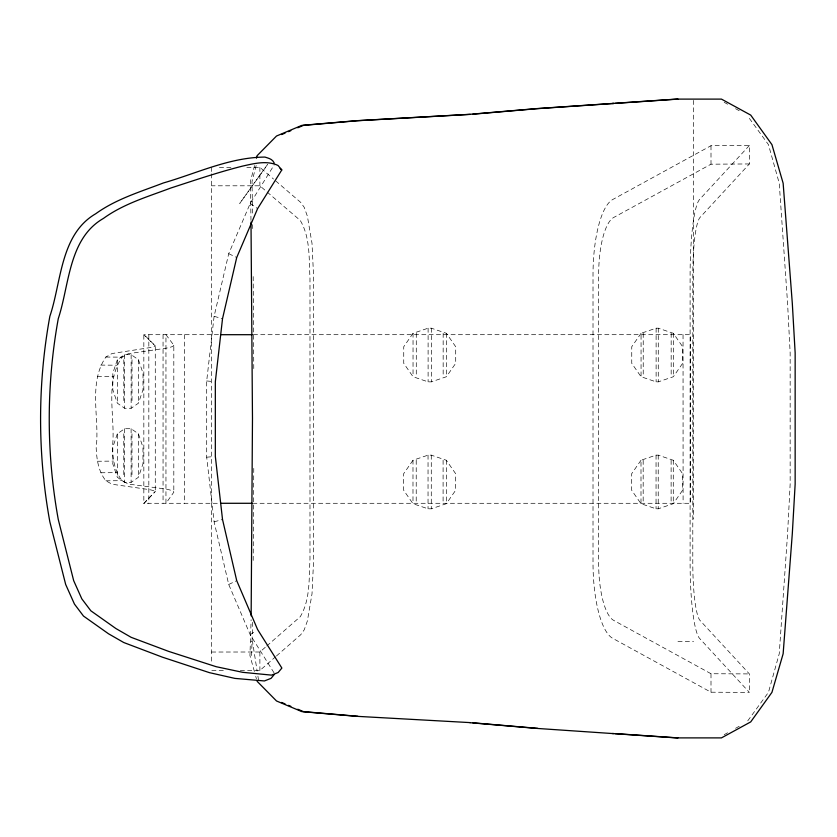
<?xml version="1.0" encoding="UTF-8"?>
<svg xmlns="http://www.w3.org/2000/svg" width="837" height="837" viewBox="0 0 837 837"><rect width="100%" height="100%" fill="white"/><g stroke="black" fill="none" stroke-linecap="round" stroke-linejoin="round"><path stroke-width="0.63" stroke-dasharray="4.18 3.14" d="M253.192 560.413L253.768 468.165M254.375 671.494L249.939 655.559L251.11 619.725M252.701 622.309L251.56 655.559M218.509 334.695L143.838 334.695L155.274 345.89A101.214 7.104 0 0 1 149.289 347.711L111.991 353.549L105.86 357.043C87.854 383.482 99.823 418.291 96.182 447.858C96.684 459.408 98.4 471.555 105.922 480.804L112.095 484.236L149.289 489.603A101.214 7.47 0 0 1 155.274 491.507L155.274 345.89L143.838 334.371L143.838 503.623L155.274 491.507L143.838 503.288L218.509 503.288M173.814 345.221A119.293 8.37 0 0 1 165.464 348.297L128.26 353.716L122.097 357.158C104.039 383.472 115.977 418.207 112.367 447.68C112.869 459.251 114.585 471.43 122.16 480.679L128.354 484.068L165.464 488.986A119.293 8.799 0 0 1 173.814 492.219L165.956 503.288L165.956 334.695L173.814 345.221L173.814 492.219M274.055 672.864L250.211 634.728L228.721 584.467L214.105 521.828L206.697 457.201L206.697 380.961L214.105 316.334L228.721 253.695L250.211 203.443L274.222 164.858M254.553 165.506L250.409 181.441L250.985 220.769M256.174 165.506L252.031 181.441L252.533 215.548M117.347 359.743L112.817 373.166L112.817 389.749L117.347 403.172L124.682 408.289L131.137 408.289L138.461 403.172L143.001 389.749L143.001 373.166L138.461 359.743L131.137 354.626L124.682 354.626L117.347 359.743L117.347 403.172M117.316 433.838L112.786 447.251L112.786 463.844L117.316 477.257L124.65 482.384L131.106 482.384L138.44 477.257L142.97 463.844L142.97 447.251L138.44 433.838L131.106 428.711L124.65 428.711L117.316 433.838L117.316 477.257M413.039 333.314L403.737 346.727L403.737 363.321L413.039 376.734L428.105 381.86L431.337 381.86L446.393 376.734L455.705 363.321L455.705 346.727L446.393 333.314L431.337 328.188L428.105 328.188L413.039 333.314L413.039 376.734M412.986 460.266L403.675 473.69L403.675 490.273L412.986 503.696L428.042 508.812L431.275 508.812L446.341 503.696L455.642 490.273L455.642 473.69L446.341 460.266L431.275 455.14L428.042 455.14L412.986 460.266L412.986 503.696M641.058 333.314L631.747 346.727L631.747 363.321L641.058 376.734L656.114 381.86L658.28 381.86L673.346 376.734L682.647 363.321L682.647 346.727L673.346 333.314L658.28 328.188L656.114 328.188L641.058 333.314L641.058 376.734M640.996 460.266L631.694 473.69L631.694 490.273L640.996 503.696L656.051 508.812L658.227 508.812L673.283 503.696L682.594 490.273L682.594 473.69L673.283 460.266L658.227 455.14L656.051 455.14L640.996 460.266L640.996 503.696M267.432 164.586L239.738 203.443L267.516 164.659M747.744 720.856L768.45 692.366L779.237 653.77L787.575 533.713L790.149 484.131L790.149 352.869L787.575 303.287L779.237 183.23L768.45 144.634L747.744 116.144M749.366 145.481L699.596 199.447A76.565 11.32 -90 0 0 690.106 275.007L690.106 562.851A76.565 11.32 90 0 0 699.596 638.411L749.366 692.387L711 692.209L612.851 638.411A76.565 23.656 90 0 1 593.014 562.851L593.014 275.007A76.565 23.656 -90 0 1 612.851 199.447L711 145.711L749.366 145.481L749.366 163.947L700.025 217.442A58.339 8.621 90 0 0 692.795 275.007L692.795 562.851A58.339 8.621 -90 0 0 700.025 620.426L749.366 673.911L749.366 692.387M211.583 652.033L259.888 652.002L265.8 646.844M266.783 645.986L300.253 616.723C310.443 599.711 308.895 578.304 309.983 559.147L309.983 278.01C308.895 258.853 310.443 237.446 300.253 220.445L259.888 185.804L211.583 185.804M240.303 670.489L259.888 670.479L275.457 656.857M276.43 655.999L300.765 634.708L304.25 629.759L307.388 620.939L312.013 593.789L313.666 559.147L313.666 278.01L312.013 243.368L307.388 216.228L304.25 207.409L300.765 202.449L274.484 179.871M250.211 634.728L255.484 631.014M724.183 734.698L727.604 732.773M735.577 728.305L740.138 725.742M749.366 163.947L711 164.188L613.762 217.442A58.339 18.027 -90 0 0 598.643 275.007L598.643 562.851A58.339 18.027 90 0 0 613.762 620.426L711 673.733L749.366 673.911M228.721 584.467L236.725 580.658M214.105 521.828L222.527 519.505M206.697 457.201L212.86 456.646M97.374 461.25L113.56 461.103M100.785 472.759L116.992 472.654M105.922 480.804L122.16 480.679M219.409 167.327L233.774 167.327M246.831 167.327L259.888 167.327L273.511 179.034M250.702 201.194L252.324 201.194M253.37 334.695L690.535 334.695L690.577 503.288L253.37 503.288M250.901 641.634L252.523 641.634L257.116 671.054M677.96 641.634L693.57 641.634M223.333 670.5L211.583 670.51L211.583 667.947M105.86 357.043L122.097 357.158M100.754 365.099L116.95 365.204M97.364 376.577L113.55 376.713M206.697 380.961L212.86 381.526M214.105 316.334L222.527 318.656M228.721 253.695L236.725 257.503M724.183 102.302L727.604 104.227M735.577 108.695L740.138 111.258M250.211 203.443L257.597 208.643M255.735 676.39L256.415 678.838M257.922 676.17L258.717 681.287M252.669 224.682L252.722 228.595M253.192 276.587L253.768 368.835M683.044 334.695L683.097 503.288M711 145.711L711 164.188M711 673.733L711 692.209M693.57 100.398L693.57 519.128M673.346 333.314L673.346 376.734M673.283 460.266L673.283 503.696M671.169 333.314L671.169 376.734M671.117 460.266L671.117 503.696M658.28 328.188L658.28 381.86M658.227 455.14L658.227 508.812M656.114 328.188L656.114 381.86M656.051 455.14L656.051 508.812M643.224 333.314L643.224 376.734M643.172 460.266L643.172 503.696M446.393 333.314L446.393 376.734M446.341 460.266L446.341 503.696M443.16 333.314L443.16 376.734M443.097 460.266L443.097 503.696M431.337 328.188L431.337 381.86M431.275 455.14L431.275 508.812M428.105 328.188L428.105 381.86M428.042 455.14L428.042 508.812M416.282 333.314L416.282 376.734M416.219 460.266L416.219 503.696M259.888 167.327L259.888 185.804M259.888 652.002L259.888 670.479M211.583 167.327L211.583 172.527M211.583 173.834L211.583 663.124M184.349 334.695L184.349 503.288M163.058 334.695L163.058 503.288M148.829 334.695L148.829 503.288M138.461 359.743L138.461 403.172M138.44 433.838L138.44 477.257M132.005 359.743L132.005 403.172M131.984 433.838L131.984 477.257M131.137 354.626L131.137 408.289M131.106 428.711L131.106 482.384M124.682 354.626L124.682 408.289M124.65 428.711L124.65 482.384M123.803 359.743L123.803 403.172M123.771 433.838L123.771 477.257"/><path stroke-width="1.26" d="M251.142 615.865L252.481 418.5L251.006 222.077M256.457 158.162L257.095 155.713L276.524 136.012L301.906 125.362L356.217 120.716L469.902 114.313L536.088 108.643L676.338 99.111L721.463 99.111L750.716 115.098L771.934 144.634L783.139 183.23L792.304 303.287L795.15 352.869L795.15 484.131L792.304 533.713L783.139 653.77L771.934 692.366L750.716 721.902L721.463 737.889L676.338 737.889L536.088 728.357L469.902 722.687M281.787 169.953L257.597 208.643L236.725 257.503L222.527 318.656L215.329 381.745L215.329 456.416L222.527 519.505L236.725 580.658L257.597 629.529L281.87 668.062L278.156 672.519L271.512 675.124L242.657 672.32L216.134 666.691L168.582 651.364L131.137 637.323L115.914 628.545L90.856 610.811L81.827 598.863L73.677 580.658L58.276 519.505A539.53 516.68 90 0 1 58.276 318.656C69.492 284.831 68.467 238.503 103.443 218.415C123.614 203.778 147.762 196.716 170.8 188.022C194.571 180.321 218.227 172.223 242.479 166.124C253.988 163.571 266.794 160.149 278.03 165.464L281.787 169.953L280.071 168.415M274.023 674.789L271.042 678.357L264.398 680.952L234.915 678.399L209.407 672.645L162.378 657.16L123.75 642.523L108.548 633.797L83.491 616.063L74.462 604.105L65.673 584.467L49.854 521.828A549.124 524.851 90 0 1 49.854 316.334C61.519 281.86 60.191 234.381 95.774 213.717C116.081 199.039 140.313 191.83 163.435 182.947C196.81 173.364 229.641 157.304 264.963 157.084C268.813 158.339 272.339 158.978 274.18 162.922M281.609 134.558L285.072 133.114M288.535 131.66L290.837 130.687M297.763 127.779L303.528 125.362L357.838 120.716L470.227 114.387M472.821 114.198L537.71 108.643L613.877 103.474L612.255 103.474M615.164 103.39L677.96 99.111M221.083 334.695L252.073 334.695M221.083 503.288L252.073 503.288M612.255 733.526L613.877 733.526M470.227 722.613L356.217 716.284L301.906 711.638L276.524 700.987L257.095 681.287M615.164 733.61L677.96 737.889M472.821 722.802L537.71 728.357M357.838 716.284L303.528 711.638L297.763 709.221M281.609 702.442L285.072 703.886M288.535 705.34L290.837 706.313"/></g></svg>
